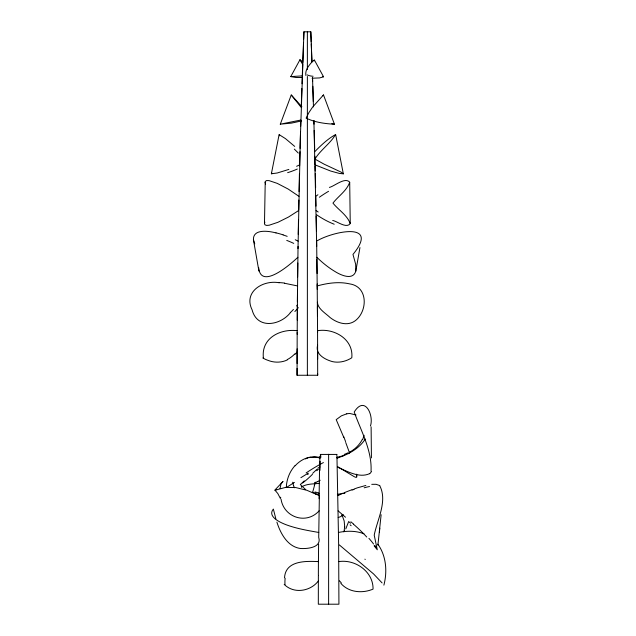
<?xml version="1.0" encoding="UTF-8"?>
<svg xmlns="http://www.w3.org/2000/svg" width="636" height="636" viewBox="0 0 636 636"><rect width="100%" height="100%" fill="white"/><g stroke="black" fill="none" stroke-linecap="round" stroke-linejoin="round"><path stroke-width="0.95" d="M317.674 373.896L317.674 375.256L297.068 375.256L297.076 368.395M297.068 375.256L297.179 332.318M297.076 363.49L297.107 348.838M318.366 575.66L318.318 604.2L338.924 604.2L338.638 544.146L336.945 456.076M297.171 334.29L297.497 289.388M297.25 320.123L297.354 305.829M318.437 561.636L318.604 544.146M297.386 301.71L298.038 246.458M314.208 60.802L314.343 59.991L311.95 62.01L311.29 44.051M297.807 263.026L297.632 277.05M298.65 210.548L288.521 217.027L277.988 222.274L269.219 225.208L266.683 225.43L264.942 224.826L264.481 223.602L265.236 181.475L266.516 180.576L269.036 180.616L277.264 183.383L288.195 189.067L298.936 196.325M298.006 248.581L300.319 139.125L303.936 31.8L310.805 31.8L311.203 41.825M298.475 220.135L298.228 234.406M258.693 267.716C260.792 290.278 290.636 264.234 297.879 257.27M298.666 209.8L298.856 200.022M329.416 187.413C334.377 186.269 345.157 176.665 349.697 182.23L350.245 223.586C346.469 228.833 337.303 221.376 332.708 220.43M299.031 191.603L299.429 173.819M299.62 165.869L299.985 151.646M300.065 148.331L300.518 132.049M300.677 126.254L300.86 120.029L280.285 124.179L291.463 123.114L301.249 120.999M301.305 105.504L301.861 88.507M302.02 83.785L302.696 64.467L299.961 59.752L301.973 61.692M286.327 487.55C286.526 479.528 289.603 471.586 295.001 465.632M302.768 62.487L303.491 43.145M344.744 527.165L344.156 520.852L341.906 514.81M303.65 39.09L303.936 31.8M349.697 182.23C346.835 190.792 338.273 196.126 332.962 203.107C338.455 209.96 347.153 215.087 350.245 223.586M320.305 456.012L320.186 458.166L318.064 457.53A31.339 25.726 -73.9 0 0 310.893 457.371M314.884 156.241L315.098 164.875L330.601 171.02L339.33 173.421L343.337 173.843L341.007 172.078L324.161 164.191L314.955 159.095C320.123 150.255 330.974 142.965 335.371 134.673C327.572 138.99 321.021 145.366 314.764 151.646M264.481 223.602L264.87 222.091M280.007 488.631L281.056 483.718L283.028 481.476L274.585 490.364L276.302 489.927M312.538 492.677L314.542 485.387M381.131 514.723L377.903 545.163M294.699 146.407L285.477 138.64L279.196 134.665L279.522 135.802M379.414 532.07L379.819 528.15M284.523 577.822C285.508 560.451 305.709 561 318.437 561.612M370.446 425.969C374.048 415.459 364.881 394.829 354.212 412.025C361.002 430.977 372.092 450.399 371.042 471.077M302.354 77.473L296.193 77.536L290.747 76.622L299.961 59.752M336.555 454.899L336.69 454.43L320.552 454.422L320.846 456.664M316.863 257.27C322.317 262.652 328.311 267.51 334.894 271.453C340.697 275.118 352.956 280.818 355.826 271.103L359.944 247.571M355.826 271.103L355.659 264.25L352.972 254.432C380.63 220.692 331.579 231.766 316.633 241.139M288.863 169.422L277.232 172.992L271.381 173.787L279.085 134.729M364.094 435.278L362.727 439.476M344.307 530.384L343.893 531.847M356.915 476.841L356.2 477.469L354.3 476.73L338.559 467.222M383.89 585.136C387.443 571.494 386.283 555.856 377.84 544.185M348.329 522.418L345.777 528.906M323.517 94.971L334.449 124.211C324.789 123.726 314.923 122.343 306.115 118.137L308.873 112.628L312.697 106.959L323.462 94.963L322.969 95.734M280.293 124.211L291.248 94.947L301.861 106.721M343.337 173.843L335.689 134.776M365.271 439.047C359.038 448.722 348.425 454.358 337.78 457.912M297.354 305.041L296.654 305.916M297.099 352.066L295.12 354.244M290.755 76.598L301.901 75.907M301.734 486.818C306.965 483.614 313.683 484.044 319.622 483.32M343.233 514.596L340.848 516.559L338.193 517.553M318.35 580.994C310.447 591.44 293.816 594.151 284.189 584.365M286.51 487.462L294.404 482.382M312.681 473.351L317.046 469.193M290.326 312.753C280.245 325.529 257.135 329.528 252.11 309.867C243.103 291.678 263.248 279.649 279.22 282.781M369.588 473.653C359.292 478.407 347.216 471.316 337.589 467.158M319.129 510.835C306.409 525.01 283.887 517.458 281.04 499.204M271.85 173.199L271.381 173.787M317.412 481.746L320.202 480.228M304.286 480.903L300.311 484.537L305.717 489.68M317.928 194.743L315.814 196.317L316.012 206.104M334.449 124.211L331.817 123.678M307.578 474.472L308.309 474.019M317.817 468.199L319.9 466.999M337.875 495.627L343.13 493.154M348.512 453.683L349.188 453.341M299.643 164.875L296.622 166.298M305.399 458.906L306.051 458.612M287.321 359.936C281.303 362.798 274.14 362.822 267.995 360.35A49.052 37.747 -66.3 0 1 262.835 357.989M314.502 482.637L315.536 482.183M344.346 492.638L352.058 489.664M276.557 489.823L285.5 487.415L295.748 487.558L306.806 490.261L319.367 495.627L318.708 537.364C321.927 547.691 307.434 548.884 300.574 548.51C287.52 546.777 280.476 533.397 276.899 522.132M315.853 494.538L319.51 493.687M306.711 458.341L308.055 457.864M337.064 458.166L337.692 457.944M344.322 455.416L336.754 457.387M354.069 489.005L356.065 488.329A15.057 14.302 57.3 0 0 357.058 487.915L365.875 485.467M317.213 285.938C327.739 283.004 339.012 281.446 349.784 283.91C368.451 286.717 367.711 311.584 355.007 320.91C347.28 326.483 337 322.921 330.163 317.587C325.584 313.214 317.801 308.921 317.364 302.211M308.73 457.666L314.335 456.815L320.894 457.419M307.291 457.705L310.885 457.038M346.739 413.821L341.413 415.841L336.205 419.641L343.766 437.385M337.366 494.355L343.249 493.321M338.463 532.459C346.874 530.734 355.826 530.655 363.943 533.755M371.742 484.33L376.051 484.298L379.493 485.483M344.37 493.21L344.919 493.17M338.813 561.604C355.317 559.036 373.388 571.669 373.054 589.119C362.401 593.627 348.798 592.569 340.88 583.403M297.187 330.704C283.012 328.868 265.705 335.49 263.415 351.303A48.773 37.262 14.4 0 0 263.368 357.79M312.077 78.22L319.598 77.926L323.549 76.837L322.786 76.519M284.467 283.243L297.537 285.938M318.787 532.467C308.221 530.591 297.569 528.818 287.424 525.209C281.629 523.166 266.73 516.933 273.353 509.07L275.865 518.865M276.024 232.935C269.195 231.067 252.913 228.435 253.43 239.732L258.916 271.103M316.267 493.377L312.324 492.312M283.123 234.93L287.178 236.346M295.263 239.74L298.117 241.139M356.017 414.998L349.999 413.511A38.049 23.882 88.7 0 0 346.739 413.861M318.175 212.011L316.1 210.548M337.47 466.458L338.01 466.848M345.507 517.227L338.114 510.875M275.571 490.913L277.789 493.496L280.357 498.417M339.37 544.941L373.563 573.934L382.085 582.918M350.865 521.774L353.529 524.096M379.74 485.689C387.737 501.089 377.267 519.572 374.214 535.162L377.283 549.766L374.111 545.799M366.741 537.023L364.054 534.153A42.898 9.842 41.7 0 0 353.465 524.191M317.626 345.189C314.915 354.419 325.306 359.674 332.564 361.653C339.171 363.077 346.183 361.399 351.803 357.774C353.648 339.171 334.107 327.993 317.563 330.696L317.674 375.256M301.249 107.452L291.264 95.034M314.438 60.11L323.493 76.694M254.75 243.858L253.43 239.732M265.538 184.058L265.069 182.246M294.389 487.78L293.641 485.737M345.714 442.481L349.426 452.601M305.892 75.541C304.898 70.27 308.667 65.715 311.934 62.026L310.805 31.8M356.605 474.154L356.86 475.434M280.579 497.217L280.722 497.877M312.53 77.926L312.65 81.519M312.515 77.656L313.476 106.928M312.817 86.281L313.317 101.633M313.906 120.721L314.009 124.187M313.898 120.594L316.712 246.458M314.184 130.42L314.701 149.245M315.13 166.107L315.249 170.997M315.305 173.437L315.631 187.644M316.203 216.176L316.466 230.94M316.649 242.181L317.245 289.388M371.114 426.859L371.424 457.904M316.895 259.257L317.078 273.504M317.189 283.926L317.571 332.318M317.404 306.576L317.475 316.553M317.642 352.066L317.658 359.022M328.621 454.263L328.621 604.2M307.371 31.8L307.371 69.523M307.371 76.471L307.371 375.256M341.294 582.878A24.311 13.761 50.2 0 1 339.409 580.763M365.223 559.497A48.622 1.2 48.6 0 1 364.921 559.155M350.102 524.835A67.607 1.479 40.3 0 1 351.136 525.718M348.552 521.472A61.294 7.704 41.3 0 1 350.563 523.197M368.928 538.35A28.93 3.975 43.8 0 1 373.578 544.026M374.771 545.434A28.294 2.576 45.7 0 1 376.591 548.208M379.493 485.499A6.225 2.663 -80.2 0 1 379.732 485.713M364.174 487.812A32.46 9.723 -25.2 0 1 369.54 486.516M352.05 490.086A43.161 23.127 -27.9 0 1 354.037 489.426M343.225 493.457A62.861 38.653 -27.8 0 1 344.426 492.948M371.368 471.427A21.155 9.755 54.5 0 1 369.635 473.717M348.178 452.713A35.99 29.431 -43 0 1 344.14 454.446M362.385 439.317A27.292 24.558 -52.2 0 1 349.53 452.164M343.567 436.328A49.163 3.848 71 0 1 345.602 441.623M356.47 474.798A14.413 2.266 64.3 0 1 356.701 476.459M318.358 575.151A54.783 0.437 -90 0 1 318.429 560.785M314.979 491.97A26.148 2.671 15.2 0 1 318.755 492.956M314.248 485.157A12.068 10.057 89.6 0 1 316.927 481.762M293.586 485.753A23.254 22.976 -5.2 0 1 292.735 482.207M301.663 487.271A16.401 2.902 38.3 0 1 301.305 486.627M312.467 474.297A17.538 1.892 -45.9 0 1 302.442 482.978M316.823 470.696A22.109 2.25 -44.3 0 1 318.39 469.225M319.94 470.425A35.719 0.564 -89.3 0 1 320.186 461.299M306.107 472.93A31.736 4.524 -33 0 1 323.422 462.571M308.166 473.184A27.102 0.708 -32 0 1 300.884 477.684M295.136 465.798A26.171 20.36 -63 0 1 307.299 457.864M284.976 584.715A54.64 33.104 51.5 0 1 285.143 578.203M344.569 527.085A9.206 3.57 89 0 1 344.171 530.178M336.69 454.684A37.095 0.843 -89.8 0 1 336.953 455.106M319.129 498.727A37.429 0.572 -89.3 0 1 319.948 456.489M320.298 455.034A37.071 0.843 89.8 0 1 320.568 454.796M334.202 224.23A40.632 16.663 35.7 0 1 316.649 214.801M319.367 197.232A41.245 11.273 -35.4 0 1 328.55 191.301M313.087 76.256A11.679 5.605 -5.5 0 1 307.22 74.897M301.607 61.008A8.165 0.986 55 0 1 302.45 61.986M297.29 169.041A34.726 13.396 -25.9 0 1 287.631 172.666M294.325 149.134A35.425 9.214 46.9 0 1 298.268 153.061M275.976 232.848A40.847 15.423 24.2 0 1 283.107 234.851M286.749 240.4A55.857 25.758 25.6 0 1 293.752 243.389M298.332 307.641A48.026 30.417 -54.7 0 1 294.865 311.537M293.427 309.446A41.809 22.276 -53.3 0 1 290.278 312.642M279.156 282.599A42.024 22.602 12.8 0 1 284.443 283.06M294.826 353.862A25.384 19.072 -59.2 0 1 287.249 359.602"/></g></svg>
